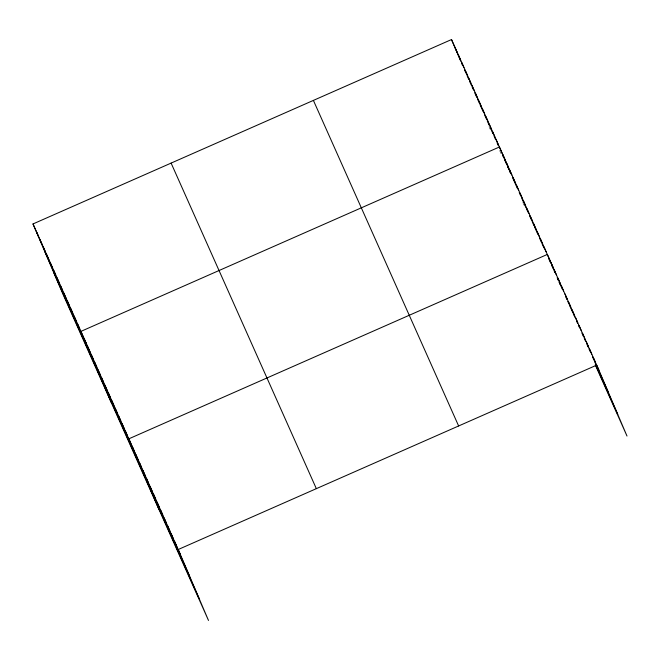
<?xml version="1.0" encoding="UTF-8"?>
<svg xmlns="http://www.w3.org/2000/svg" width="660" height="660" viewBox="0 0 660 660"><rect width="100%" height="100%" fill="white"/><g stroke="black" fill="none" stroke-linecap="round" stroke-linejoin="round"><path stroke-width="0.49" stroke-dasharray="3.3 2.47" d="M488.994 126.687L490.132 129.253M499.645 150.562L501.542 154.828M522.844 202.579L523.982 205.136"/><path stroke-width="0.99" d="M595.254 364.889L627 436.054L596.739 365.112L178.233 549.508L208.494 620.449L63.261 294.888L33 223.946L451.506 39.55L598.892 370.153M464.45 69.754L465.977 73.161M467.115 75.718L468.641 79.134M469.78 81.691L471.298 85.099M472.057 86.806L473.204 89.364M474.721 92.771L476.627 97.037M477.386 98.744L479.292 103.001M480.051 104.709L483.095 111.532M484.613 114.939L486.519 119.204M487.278 120.912L489.175 125.177M490.702 128.584L492.979 133.7M494.126 136.257L495.643 139.673M497.17 143.08L498.308 145.637M502.491 155.017L503.63 157.575M504.397 159.283L506.294 163.54M507.82 166.955L508.959 169.513M509.718 171.22L510.856 173.778L505.296 160.726M512.383 177.185L517.324 188.273M519.23 192.53L520.748 195.946M521.887 198.503L523.413 201.91M524.552 204.468L526.078 207.883M526.837 209.583L527.975 212.14M529.501 215.556L531.399 219.821M532.158 221.521L534.064 225.786M534.823 227.494L537.867 234.316M539.385 237.724L541.291 241.989M542.05 243.697L543.956 247.954M548.897 259.042L550.423 262.449M551.941 265.864L553.08 268.422M554.227 270.979L554.986 272.687M557.263 277.802L558.409 280.36M559.177 282.092L562.312 289.113M565.843 297.025L567.014 299.656M567.798 301.414L568.978 304.054M569.761 305.811L572.896 312.832M573.292 313.714L574.86 317.229M576.428 320.743L577.599 323.375M578.383 325.132L579.562 327.772M581.914 333.044L583.481 336.559M584.265 338.316L585.437 340.948M587.004 344.462L588.184 347.094M588.967 348.851L590.139 351.491M592.49 356.763L594.058 360.277M594.841 362.035L608.165 391.9M595.774 365.112L617.727 414.307M313.401 100.403L458.634 425.964M171.105 163.094L316.346 488.656M33 223.946L180.386 554.557M44.426 250.742L189.667 576.304M53.98 273.149L199.221 598.702M593.216 357.2L595.369 362.249M589.685 349.297L591.838 354.337M586.163 341.393L588.308 346.434M582.631 333.481L584.785 338.53M579.109 325.578L581.254 330.619M575.578 317.666L577.731 322.715M572.047 309.763L574.2 314.812M568.524 301.859L570.677 306.9M564.993 293.947L567.146 298.996M561.47 286.044L563.623 291.093M557.939 278.14L560.092 283.181M554.416 270.229L556.57 275.278M550.885 262.325L553.039 267.374M553.22 268.166L547.363 254.422L128.857 438.817L159.118 509.759M553.591 269.033L555.077 272.514M557.304 277.728L558.418 280.343M559.168 282.109L560.315 284.798M543.939 246.741L546.092 251.79M540.515 239.068L542.668 244.117M537.091 231.396L539.245 236.445M533.668 223.724L535.821 228.773M530.244 216.051L532.397 221.092M526.82 208.379L528.973 213.419M523.396 200.698L525.55 205.747M519.973 193.025L522.126 198.074M516.549 185.353L518.702 190.402M513.125 177.68L515.279 182.721M509.702 170.008L511.855 175.048M506.278 162.335L508.431 167.376M502.854 154.654L505.007 159.703M504.925 159.86L499.43 146.982L80.924 331.386L111.185 402.328M496.007 139.31L498.16 144.358M492.583 131.637L494.736 136.678M489.159 123.964L491.312 129.005M485.735 116.292L487.888 121.333M482.311 108.611L484.465 113.66M478.888 100.939L481.041 105.988M475.472 93.266L477.617 98.315M472.048 85.594L474.193 90.634M468.625 77.921L470.77 82.962M465.201 70.24L467.346 75.29M461.777 62.568L463.93 67.617M458.353 54.896L460.507 59.944M454.93 47.223L457.083 52.272M451.506 39.55L455.515 48.947M455.879 49.813L460.705 61.124M461.818 63.731L462.561 65.472M174.71 541.604L176.863 546.645M171.179 533.701L173.332 538.741M167.656 525.789L169.81 530.838M164.125 517.885L166.279 522.926M160.603 509.974L162.756 515.023M157.072 502.07L159.225 507.119M153.549 494.167L155.702 499.207M150.018 486.255L152.171 491.304M146.495 478.351L148.64 483.401M142.964 470.448L145.118 475.489M139.441 462.536L141.587 467.585M135.911 454.633L138.064 459.682M132.38 446.729L134.533 451.77M125.433 431.145L127.586 436.194M122.009 423.472L124.162 428.513M118.585 415.8L120.739 420.841M115.162 408.127L117.315 413.168M111.738 400.447L113.891 405.496M108.314 392.774L110.468 397.823M104.89 385.102L107.044 390.151M101.467 377.429L103.62 382.47M98.043 369.757L100.196 374.798M94.619 362.076L96.772 367.125M91.195 354.403L93.349 359.452M87.772 346.731L89.925 351.78M84.348 339.058L86.501 344.108M77.509 323.713L79.654 328.754M74.085 316.033L76.23 321.082M70.661 308.36L72.806 313.409M67.237 300.688L69.382 305.737M63.814 293.015L65.967 298.064M60.39 285.343L62.543 290.384M56.966 277.67L59.119 282.711M53.543 269.989L55.696 275.038M50.119 262.317L52.272 267.366M46.695 254.644L48.848 259.693M43.271 246.972L45.425 252.021M39.847 239.299L42.001 244.34M36.424 231.627L38.577 236.668"/></g></svg>
